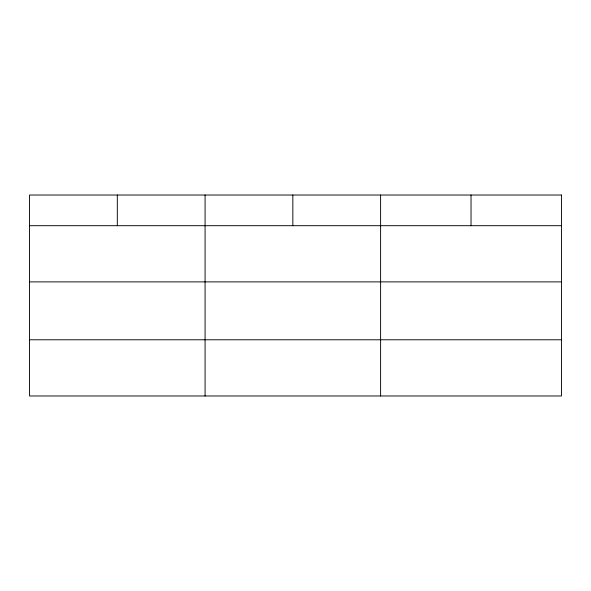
<?xml version="1.0" encoding="UTF-8"?>
<svg xmlns="http://www.w3.org/2000/svg" width="591" height="591" viewBox="0 0 591 591"><rect width="100%" height="100%" fill="white"/><g stroke="black" fill="none" stroke-linecap="round" stroke-linejoin="round"><path stroke-width="0.89" d="M29.55 225.696L561.45 225.696M29.55 281.885L561.45 281.885M29.55 339.781L561.45 339.781M471.027 195.023L471.027 225.696M380.604 195.023L380.604 395.977M292.84 195.023L292.84 225.696M205.077 195.023L205.077 395.977M117.314 195.023L117.314 225.696M561.45 195.023L29.55 195.023L29.55 395.977L561.45 395.977L561.45 195.023"/></g></svg>
